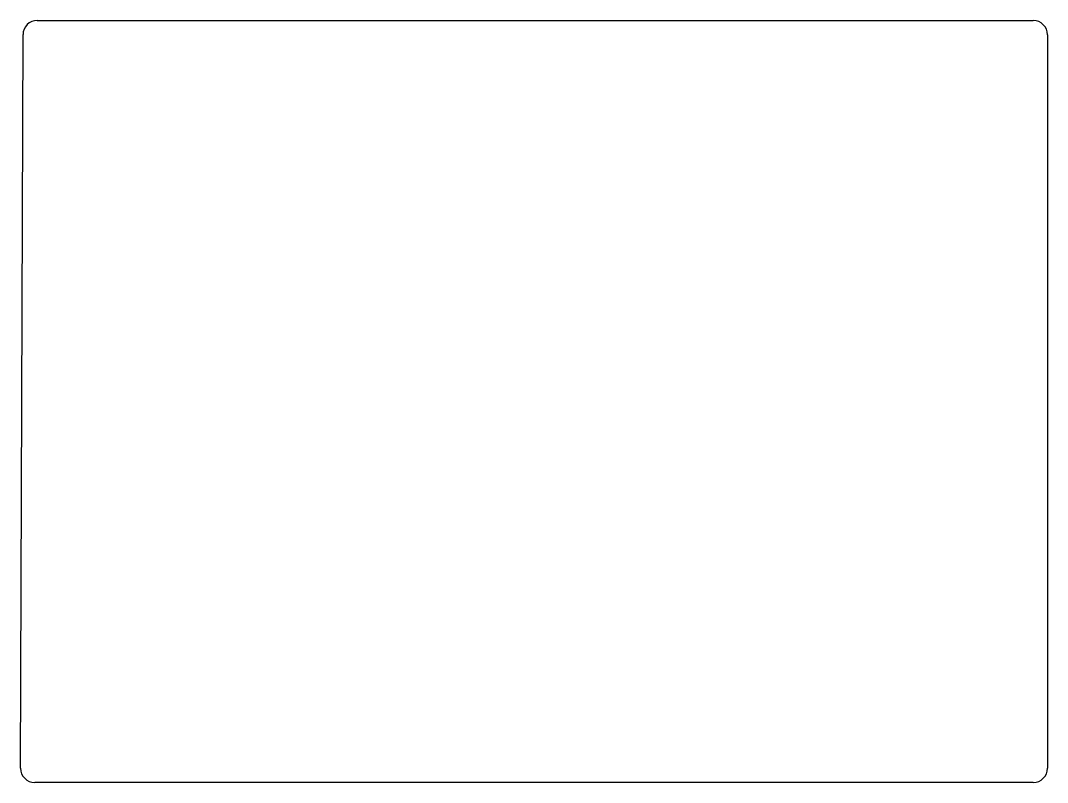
# Model space of a CAD drawing. Header units: millimetres. Extents: x 61 to 206, y -135 to -27.
import ezdxf

# ---------------------------------------------------------------- set-up
doc = ezdxf.new("R2010")
doc.units = ezdxf.units.MM

msp = doc.modelspace()

# ---------------------------------------------------------------- linework, layer by layer
for p, q in [((63.49, -27.1), (204.25, -27.1)), ((61.14, -132.79), (61.49, -29.09)), ((206.25, -29.1), (206.25, -132.8)), ((204.25, -134.8), (63.14, -134.8))]:
    msp.add_line(p, q)
for centre, start, end in [((63.49, -29.1), 90, 179.8038), ((204.25, -29.1), 0, 90), ((63.14, -132.8), 179.8038, 270), ((204.25, -132.8), 270, 0)]:
    msp.add_arc(centre, 2, start, end)

doc.saveas('drawing.dxf')
